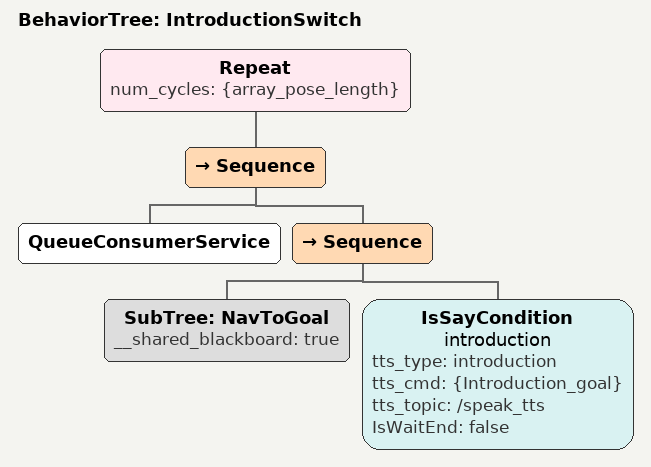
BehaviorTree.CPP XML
<?xml version="1.0"?>
<root>
    <include ros_pkg="autoware_behavior_tree" path="behavior_trees/autoware_bt0_navigation.xml"/>
    <!-- autoware introduction 功能分类 三级 -->
    <BehaviorTree ID="IntroductionSwitch">
            <Repeat num_cycles="{array_pose_length}">
                <Sequence>
                    <QueueConsumerService/>
                    <Sequence>
                        <SubTree ID="NavToGoal" __shared_blackboard="true"/>
                        <IsSayCondition name="introduction" tts_type="introduction" tts_cmd="{Introduction_goal}" tts_topic="/speak_tts"  IsWaitEnd="false" />
                    </Sequence>
                </Sequence>
            </Repeat>
    </BehaviorTree>
</root>
